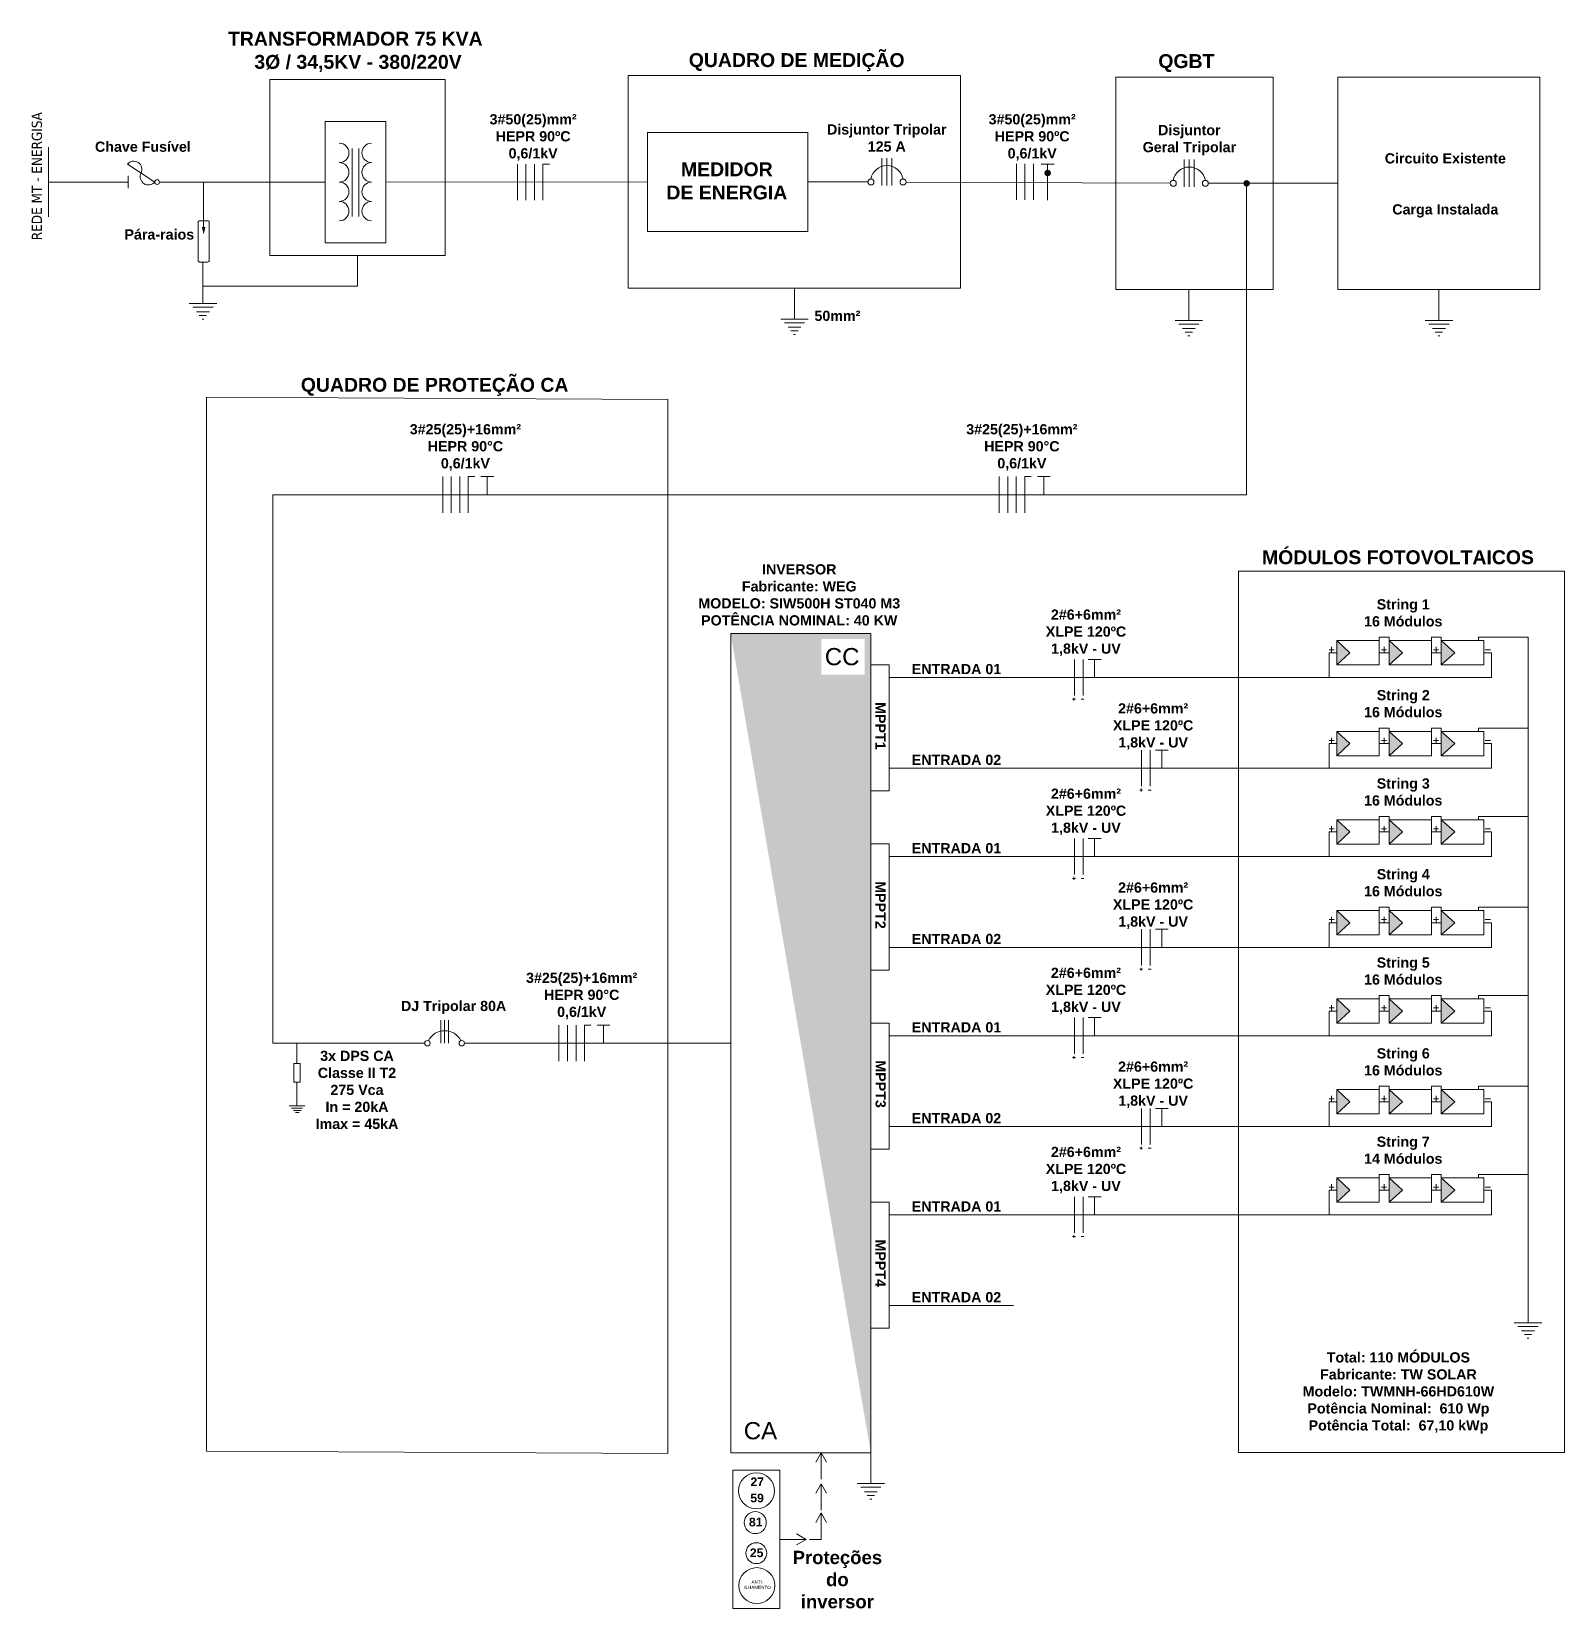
# Model space of a CAD drawing. Header units: millimetres. Extents: x 3949 to 6037, y -1956 to 1273.
# Drawn here: x 5352.8 to 5423.7, y -1956.5 to -1883.4 of the extents above; entities that cross this region are included whole.
import ezdxf

# ---------------------------------------------------------------- set-up
doc = ezdxf.new("R2010")
doc.units = ezdxf.units.MM
doc.layers.add('DESENHO', color=7, linetype='Continuous', lineweight=0)
doc.layers.add('Terxto ok', color=3, linetype='Continuous')
doc.styles.add('Annotative', font='arial.ttf')
doc.styles.add('MtXpl_Tahoma', font='tahoma.ttf')
doc.styles.add('PDF Arial', font='arial.ttf')
doc.styles.get("Standard").update_dxf_attribs({"font": 'arial.ttf'})

msp = doc.modelspace()

# ---------------------------------------------------------------- hatches: boundary and pattern name
at = {"layer": 'DESENHO', "lineweight": 0}
h = msp.add_hatch(color=256, dxfattribs=at)
h.dxf.hatch_style = 1
h.paths.add_polyline_path([(5399.814, -1889.855), (5399.814, -1890.105, 0.414214), (5399.939, -1889.98, 0.414214)])
h.paths.add_polyline_path([(5399.814, -1889.855, 0.414214), (5399.689, -1889.98, 0.414214), (5399.814, -1890.105)])
h = msp.add_hatch(color=256, dxfattribs=at)
h.dxf.hatch_style = 1
h.paths.add_polyline_path([(5409.152, -1890.458, 0.414214), (5409.027, -1890.333), (5409.027, -1890.583, 0.414214)])
h.paths.add_polyline_path([(5409.027, -1890.333, 0.414214), (5408.902, -1890.458, 0.414214), (5409.027, -1890.583)])
h = msp.add_hatch(color=256, dxfattribs=at)
h.dxf.hatch_style = 1
h.paths.add_polyline_path([(5391.626, -1911.311), (5385.137, -1911.311), (5391.626, -1949.25)])
h.paths.add_polyline_path([(5389.34, -1913.207), (5391.343, -1913.207), (5391.343, -1911.567), (5389.34, -1911.567)], flags=16)
h = msp.add_hatch(color=256, dxfattribs=at)
h.dxf.hatch_style = 1
h.paths.add_polyline_path([(5418.666, -1912.198), (5418.04, -1911.635), (5418.04, -1912.762)])
h.paths.add_polyline_path([(5416.241, -1912.198), (5415.631, -1911.635), (5415.631, -1912.762)])
h.paths.add_polyline_path([(5413.206, -1912.762), (5413.816, -1912.198), (5413.206, -1911.635)])
h = msp.add_hatch(color=256, dxfattribs=at)
h.dxf.hatch_style = 1
h.paths.add_polyline_path([(5418.666, -1916.403), (5418.04, -1915.84), (5418.04, -1916.966)])
h.paths.add_polyline_path([(5416.241, -1916.403), (5415.631, -1915.84), (5415.631, -1916.966)])
h.paths.add_polyline_path([(5413.206, -1916.966), (5413.816, -1916.403), (5413.206, -1915.84)])
h = msp.add_hatch(color=256, dxfattribs=at)
h.dxf.hatch_style = 1
h.paths.add_polyline_path([(5418.666, -1920.493), (5418.04, -1919.93), (5418.04, -1921.056)])
h.paths.add_polyline_path([(5416.241, -1920.493), (5415.631, -1919.93), (5415.631, -1921.056)])
h.paths.add_polyline_path([(5413.206, -1921.056), (5413.816, -1920.493), (5413.206, -1919.93)])
h = msp.add_hatch(color=256, dxfattribs=at)
h.dxf.hatch_style = 1
h.paths.add_polyline_path([(5418.666, -1924.698), (5418.04, -1924.134), (5418.04, -1925.261)])
h.paths.add_polyline_path([(5416.241, -1924.698), (5415.631, -1924.134), (5415.631, -1925.261)])
h.paths.add_polyline_path([(5413.206, -1925.261), (5413.816, -1924.698), (5413.206, -1924.134)])
h = msp.add_hatch(color=256, dxfattribs=at)
h.dxf.hatch_style = 1
h.paths.add_polyline_path([(5418.666, -1928.788), (5418.04, -1928.225), (5418.04, -1929.351)])
h.paths.add_polyline_path([(5416.241, -1928.788), (5415.631, -1928.225), (5415.631, -1929.351)])
h.paths.add_polyline_path([(5413.206, -1929.351), (5413.816, -1928.788), (5413.206, -1928.225)])
h = msp.add_hatch(color=256, dxfattribs=at)
h.dxf.hatch_style = 1
h.paths.add_polyline_path([(5418.666, -1932.992), (5418.04, -1932.429), (5418.04, -1933.556)])
h.paths.add_polyline_path([(5416.241, -1932.992), (5415.631, -1932.429), (5415.631, -1933.556)])
h.paths.add_polyline_path([(5413.206, -1933.556), (5413.816, -1932.992), (5413.206, -1932.429)])
h = msp.add_hatch(color=256, dxfattribs=at)
h.dxf.hatch_style = 1
h.paths.add_polyline_path([(5418.666, -1937.083), (5418.04, -1936.52), (5418.04, -1937.646)])
h.paths.add_polyline_path([(5416.241, -1937.083), (5415.631, -1936.52), (5415.631, -1937.646)])
h.paths.add_polyline_path([(5413.206, -1937.646), (5413.816, -1937.083), (5413.206, -1936.52)])

# ---------------------------------------------------------------- linework, layer by layer
for p, q in [((5353.54, -1892.01), (5353.54, -1888.785)), ((5358.462, -1890.397), (5357.195, -1889.569)), ((5375.255, -1891.232), (5375.255, -1889.563)), ((5375.65, -1891.232), (5375.65, -1889.563)), ((5376.045, -1891.232), (5376.045, -1889.563)), ((5376.44, -1889.563), (5376.737, -1889.563)), ((5376.44, -1891.232), (5376.44, -1889.563)), ((5392.141, -1890.555), (5392.141, -1889.287)), ((5392.369, -1890.555), (5392.369, -1889.287)), ((5392.598, -1890.555), (5392.598, -1889.287)), ((5398.368, -1891.227), (5398.368, -1889.558)), ((5398.763, -1891.227), (5398.763, -1889.558)), ((5399.158, -1891.227), (5399.158, -1889.558)), ((5399.814, -1889.567), (5399.518, -1889.567)), ((5399.814, -1891.236), (5399.814, -1889.567)), ((5400.111, -1889.567), (5399.814, -1889.567)), ((5406.143, -1890.618), (5406.143, -1889.351)), ((5406.371, -1890.618), (5406.371, -1889.351)), ((5406.599, -1890.618), (5406.599, -1889.351)), ((5357.227, -1890.397), (5357.227, -1890.107)), ((5357.227, -1890.397), (5357.227, -1890.688)), ((5360.727, -1892.189), (5360.727, -1890.397)), ((5371.798, -1905.711), (5371.798, -1904.042)), ((5372.194, -1905.711), (5372.194, -1904.042)), ((5372.589, -1905.711), (5372.589, -1904.042)), ((5372.984, -1905.711), (5372.984, -1904.042)), ((5373.281, -1904.042), (5372.984, -1904.042)), ((5373.864, -1904.042), (5373.568, -1904.042)), ((5373.864, -1904.877), (5373.864, -1904.042)), ((5374.161, -1904.042), (5373.864, -1904.042)), ((5397.57, -1905.711), (5397.57, -1904.042)), ((5397.965, -1905.711), (5397.965, -1904.042)), ((5398.36, -1905.711), (5398.36, -1904.042)), ((5398.755, -1905.711), (5398.755, -1904.042)), ((5399.052, -1904.042), (5398.755, -1904.042)), ((5399.636, -1904.042), (5399.339, -1904.042)), ((5399.636, -1904.877), (5399.636, -1904.042)), ((5399.932, -1904.042), (5399.636, -1904.042)), ((5419.765, -1911.479), (5419.765, -1911.479)), ((5400.969, -1914.35), (5401.098, -1914.35)), ((5401.034, -1914.286), (5401.034, -1914.414)), ((5401.365, -1914.35), (5401.493, -1914.35)), ((5419.765, -1915.683), (5419.765, -1915.683)), ((5404.08, -1918.554), (5404.209, -1918.554)), ((5404.145, -1918.49), (5404.145, -1918.619)), ((5404.476, -1918.554), (5404.604, -1918.554)), ((5419.765, -1919.774), (5419.765, -1919.774)), ((5400.969, -1922.645), (5401.098, -1922.645)), ((5401.034, -1922.581), (5401.034, -1922.709)), ((5401.365, -1922.645), (5401.493, -1922.645)), ((5419.765, -1923.978), (5419.765, -1923.978)), ((5404.08, -1926.849), (5404.209, -1926.849)), ((5404.145, -1926.785), (5404.145, -1926.913)), ((5404.476, -1926.849), (5404.604, -1926.849)), ((5419.765, -1928.068), (5419.765, -1928.068)), ((5377.184, -1931.115), (5377.184, -1929.446)), ((5377.579, -1931.115), (5377.579, -1929.446)), ((5377.974, -1931.115), (5377.974, -1929.446)), ((5378.369, -1931.115), (5378.369, -1929.446)), ((5378.666, -1929.446), (5378.369, -1929.446)), ((5379.25, -1929.446), (5378.953, -1929.446)), ((5379.25, -1930.28), (5379.25, -1929.446)), ((5379.546, -1929.446), (5379.25, -1929.446)), ((5400.969, -1930.94), (5401.098, -1930.94)), ((5401.034, -1930.875), (5401.034, -1931.004)), ((5401.365, -1930.94), (5401.493, -1930.94)), ((5419.765, -1932.273), (5419.765, -1932.273)), ((5404.08, -1935.144), (5404.209, -1935.144)), ((5404.145, -1935.08), (5404.145, -1935.208)), ((5404.476, -1935.144), (5404.604, -1935.144)), ((5419.765, -1936.363), (5419.765, -1936.363)), ((5400.969, -1939.234), (5401.098, -1939.234)), ((5401.034, -1939.17), (5401.034, -1939.299)), ((5401.365, -1939.234), (5401.493, -1939.234)), ((5389.325, -1949.25), (5389.073, -1949.687)), ((5389.325, -1950.471), (5389.325, -1949.25)), ((5389.325, -1949.25), (5389.577, -1949.687)), ((5391.626, -1950.674), (5391.626, -1949.25)), ((5389.325, -1950.68), (5389.073, -1951.116)), ((5389.325, -1951.901), (5389.325, -1950.68)), ((5389.325, -1950.68), (5389.577, -1951.116)), ((5389.325, -1952.034), (5389.073, -1952.47)), ((5389.325, -1953.255), (5389.325, -1952.034)), ((5389.325, -1952.034), (5389.577, -1952.47)), ((5387.406, -1953.255), (5387.406, -1953.255)), ((5387.406, -1953.255), (5388.627, -1953.255)), ((5388.627, -1953.255), (5388.191, -1953.003)), ((5388.627, -1953.255), (5388.191, -1953.507)), ((5389.325, -1953.255), (5388.792, -1953.255))]:
    msp.add_line(p, q, dxfattribs=at)
at = {"layer": 'DESENHO', "color": 5, "lineweight": 0}
for p, q in [((5353.54, -1890.397), (5357.227, -1890.397)), ((5358.68, -1890.397), (5366.353, -1890.397)), ((5369.161, -1890.397), (5381.284, -1890.395)), ((5391.495, -1890.395), (5388.708, -1890.393)), ((5391.495, -1890.393), (5391.388, -1890.393)), ((5405.496, -1890.458), (5393.255, -1890.402)), ((5407.256, -1890.458), (5413.26, -1890.458)), ((5409.027, -1890.458), (5409.027, -1904.877)), ((5363.936, -1904.877), (5409.027, -1904.877)), ((5363.936, -1904.877), (5363.936, -1930.28)), ((5401.057, -1914.175), (5401.057, -1912.506)), ((5401.452, -1914.175), (5401.452, -1912.506)), ((5402.287, -1912.506), (5401.694, -1912.506)), ((5401.99, -1913.341), (5401.99, -1912.506)), ((5413.206, -1912.198), (5412.845, -1912.198)), ((5412.845, -1912.198), (5412.845, -1913.341)), ((5420.372, -1912.198), (5420.011, -1912.198)), ((5420.372, -1912.198), (5420.372, -1913.341)), ((5392.48, -1913.341), (5420.372, -1913.341)), ((5404.168, -1918.38), (5404.168, -1916.711)), ((5404.563, -1918.38), (5404.563, -1916.711)), ((5405.398, -1916.711), (5404.805, -1916.711)), ((5405.101, -1917.545), (5405.101, -1916.711)), ((5413.206, -1916.403), (5412.845, -1916.403)), ((5412.845, -1916.403), (5412.845, -1917.545)), ((5420.372, -1916.403), (5420.011, -1916.403)), ((5420.372, -1916.403), (5420.372, -1917.545)), ((5392.48, -1917.545), (5420.372, -1917.545)), ((5413.206, -1920.493), (5412.845, -1920.493)), ((5412.845, -1920.493), (5412.845, -1921.635)), ((5420.372, -1920.493), (5420.011, -1920.493)), ((5420.372, -1920.493), (5420.372, -1921.635)), ((5401.057, -1922.47), (5401.057, -1920.801)), ((5401.452, -1922.47), (5401.452, -1920.801)), ((5402.287, -1920.801), (5401.694, -1920.801)), ((5401.99, -1921.635), (5401.99, -1920.801)), ((5392.48, -1921.635), (5420.372, -1921.635)), ((5413.206, -1924.698), (5412.845, -1924.698)), ((5412.845, -1924.698), (5412.845, -1925.84)), ((5420.372, -1924.698), (5420.011, -1924.698)), ((5420.372, -1924.698), (5420.372, -1925.84)), ((5404.168, -1926.674), (5404.168, -1925.005)), ((5404.563, -1926.674), (5404.563, -1925.005)), ((5405.398, -1925.005), (5404.805, -1925.005)), ((5405.101, -1925.84), (5405.101, -1925.005)), ((5392.48, -1925.84), (5420.372, -1925.84)), ((5401.057, -1930.765), (5401.057, -1929.096)), ((5401.452, -1930.765), (5401.452, -1929.096)), ((5402.287, -1929.096), (5401.694, -1929.096)), ((5401.99, -1929.93), (5401.99, -1929.096)), ((5413.206, -1928.788), (5412.845, -1928.788)), ((5412.845, -1928.788), (5412.845, -1929.93)), ((5420.372, -1928.788), (5420.011, -1928.788)), ((5420.372, -1928.788), (5420.372, -1929.93)), ((5392.48, -1929.93), (5420.372, -1929.93)), ((5363.936, -1930.28), (5370.966, -1930.28)), ((5365.05, -1931.212), (5365.05, -1930.28)), ((5372.807, -1930.28), (5385.137, -1930.28)), ((5413.206, -1932.992), (5412.845, -1932.992)), ((5412.845, -1932.992), (5412.845, -1934.135)), ((5420.372, -1932.992), (5420.011, -1932.992)), ((5420.372, -1932.992), (5420.372, -1934.135)), ((5404.168, -1934.969), (5404.168, -1933.3)), ((5404.563, -1934.969), (5404.563, -1933.3)), ((5405.398, -1933.3), (5404.805, -1933.3)), ((5405.101, -1934.135), (5405.101, -1933.3)), ((5392.48, -1934.135), (5420.372, -1934.135)), ((5401.057, -1939.06), (5401.057, -1937.391)), ((5401.452, -1939.06), (5401.452, -1937.391)), ((5402.287, -1937.391), (5401.694, -1937.391)), ((5401.99, -1938.225), (5401.99, -1937.391)), ((5413.206, -1937.083), (5412.845, -1937.083)), ((5412.845, -1937.083), (5412.845, -1938.225)), ((5420.372, -1937.083), (5420.011, -1937.083)), ((5420.372, -1937.083), (5420.372, -1938.225)), ((5392.48, -1938.225), (5420.372, -1938.225)), ((5392.48, -1942.429), (5398.235, -1942.429))]:
    msp.add_line(p, q, dxfattribs=at)
at = {"layer": 'DESENHO', "linetype": 'Continuous', "lineweight": 0}
msp.add_line((5360.727, -1892.481), (5360.727, -1892.189), dxfattribs=at)
at = {"layer": 'DESENHO', "color": 3, "linetype": 'Continuous', "lineweight": 0}
for p, q in [((5360.696, -1894.107), (5360.696, -1896.026)), ((5367.856, -1893.807), (5367.856, -1895.225)), ((5360.696, -1895.225), (5367.856, -1895.225))]:
    msp.add_line(p, q, dxfattribs=at)
at = {"layer": 'DESENHO', "color": 3, "lineweight": 0}
for p, q in [((5388.089, -1896.742), (5388.089, -1895.317)), ((5406.352, -1896.805), (5406.352, -1895.381)), ((5417.938, -1896.805), (5417.938, -1895.381)), ((5360.653, -1896.747), (5360.738, -1896.747)), ((5388.046, -1897.463), (5388.131, -1897.463)), ((5406.31, -1897.527), (5406.394, -1897.527)), ((5417.896, -1897.527), (5417.981, -1897.527)), ((5419.765, -1911.479), (5422.064, -1911.479)), ((5419.765, -1911.479), (5419.765, -1911.635)), ((5422.064, -1911.479), (5422.064, -1943.223)), ((5419.765, -1915.683), (5422.064, -1915.683)), ((5419.765, -1915.683), (5419.765, -1915.84)), ((5419.765, -1919.774), (5422.064, -1919.774)), ((5419.765, -1919.774), (5419.765, -1919.93)), ((5419.765, -1923.978), (5422.064, -1923.978)), ((5419.765, -1923.978), (5419.765, -1924.134)), ((5419.765, -1928.068), (5422.064, -1928.068)), ((5419.765, -1928.068), (5419.765, -1928.225)), ((5419.765, -1932.273), (5422.064, -1932.273)), ((5419.765, -1932.273), (5419.765, -1932.429)), ((5419.765, -1936.363), (5422.064, -1936.363)), ((5419.765, -1936.363), (5419.765, -1936.52)), ((5422.021, -1943.944), (5422.106, -1943.944)), ((5391.584, -1951.396), (5391.669, -1951.396))]:
    msp.add_line(p, q, dxfattribs=at)
at = {"layer": 'DESENHO'}
for p, q in [((5392.48, -1912.755), (5392.48, -1913.926)), ((5392.48, -1913.926), (5392.48, -1915.097)), ((5392.48, -1921.05), (5392.48, -1922.221)), ((5392.48, -1922.221), (5392.48, -1923.392)), ((5392.48, -1929.345), (5392.48, -1930.516)), ((5392.48, -1930.516), (5392.48, -1931.687)), ((5392.48, -1937.639), (5392.48, -1938.811)), ((5392.48, -1938.811), (5392.48, -1939.982))]:
    msp.add_line(p, q, dxfattribs=at)
at = {"layer": 'DESENHO', "lineweight": 0}
for points in [[(5395.782, -1895.317), (5380.395, -1895.317), (5380.395, -1885.472), (5395.782, -1885.472)], [(5402.97, -1885.535), (5410.258, -1885.535), (5410.258, -1895.381), (5402.97, -1895.381)], [(5413.26, -1885.535), (5422.616, -1885.535), (5422.616, -1895.381), (5413.26, -1895.381)], [(5363.794, -1885.651), (5371.917, -1885.651), (5371.917, -1893.807), (5363.794, -1893.807)], [(5369.161, -1893.206), (5369.161, -1887.589), (5366.353, -1887.589), (5366.353, -1893.206)], [(5388.708, -1888.108), (5381.284, -1888.108), (5381.284, -1892.682), (5388.708, -1892.682)], [(5391.626, -1911.311), (5385.137, -1911.311), (5385.137, -1949.25), (5391.626, -1949.25)], [(5415.162, -1912.762), (5413.206, -1912.762), (5413.206, -1911.635), (5415.162, -1911.635)], [(5417.586, -1912.762), (5415.631, -1912.762), (5415.631, -1911.635), (5417.586, -1911.635)], [(5420.011, -1912.762), (5418.04, -1912.762), (5418.04, -1911.635), (5420.011, -1911.635)], [(5391.626, -1912.755), (5392.48, -1912.755), (5392.48, -1918.596), (5391.626, -1918.596)], [(5415.162, -1916.966), (5413.206, -1916.966), (5413.206, -1915.84), (5415.162, -1915.84)], [(5417.586, -1916.966), (5415.631, -1916.966), (5415.631, -1915.84), (5417.586, -1915.84)], [(5420.011, -1916.966), (5418.04, -1916.966), (5418.04, -1915.84), (5420.011, -1915.84)], [(5415.162, -1921.056), (5413.206, -1921.056), (5413.206, -1919.93), (5415.162, -1919.93)], [(5417.586, -1921.056), (5415.631, -1921.056), (5415.631, -1919.93), (5417.586, -1919.93)], [(5420.011, -1921.056), (5418.04, -1921.056), (5418.04, -1919.93), (5420.011, -1919.93)], [(5391.626, -1921.05), (5392.48, -1921.05), (5392.48, -1926.89), (5391.626, -1926.89)], [(5415.162, -1925.261), (5413.206, -1925.261), (5413.206, -1924.134), (5415.162, -1924.134)], [(5417.586, -1925.261), (5415.631, -1925.261), (5415.631, -1924.134), (5417.586, -1924.134)], [(5420.011, -1925.261), (5418.04, -1925.261), (5418.04, -1924.134), (5420.011, -1924.134)], [(5415.162, -1929.351), (5413.206, -1929.351), (5413.206, -1928.225), (5415.162, -1928.225)], [(5417.586, -1929.351), (5415.631, -1929.351), (5415.631, -1928.225), (5417.586, -1928.225)], [(5420.011, -1929.351), (5418.04, -1929.351), (5418.04, -1928.225), (5420.011, -1928.225)], [(5391.626, -1929.345), (5392.48, -1929.345), (5392.48, -1935.185), (5391.626, -1935.185)], [(5365.199, -1931.212), (5365.199, -1932.082), (5364.902, -1932.082), (5364.902, -1931.212)], [(5415.162, -1933.556), (5413.206, -1933.556), (5413.206, -1932.429), (5415.162, -1932.429)], [(5417.586, -1933.556), (5415.631, -1933.556), (5415.631, -1932.429), (5417.586, -1932.429)], [(5420.011, -1933.556), (5418.04, -1933.556), (5418.04, -1932.429), (5420.011, -1932.429)], [(5415.162, -1937.646), (5413.206, -1937.646), (5413.206, -1936.52), (5415.162, -1936.52)], [(5417.586, -1937.646), (5415.631, -1937.646), (5415.631, -1936.52), (5417.586, -1936.52)], [(5420.011, -1937.646), (5418.04, -1937.646), (5418.04, -1936.52), (5420.011, -1936.52)], [(5391.626, -1937.639), (5392.48, -1937.639), (5392.48, -1943.48), (5391.626, -1943.48)], [(5387.406, -1950.048), (5385.237, -1950.048), (5385.237, -1956.455), (5387.406, -1956.455)]]:
    msp.add_lwpolyline(points, close=True, dxfattribs=at)
for points in [[(5367.605, -1888.839), (5367.605, -1891.998)], [(5367.909, -1888.839), (5367.909, -1891.998)], [(5413.206, -1912.762), (5413.816, -1912.198), (5413.206, -1911.635)], [(5415.631, -1912.762), (5416.241, -1912.198), (5415.631, -1911.635)], [(5418.04, -1912.762), (5418.666, -1912.198), (5418.04, -1911.635)], [(5412.847, -1912.058), (5413.087, -1912.058)], [(5412.967, -1911.926), (5412.967, -1912.189)], [(5415.271, -1912.058), (5415.512, -1912.058)], [(5415.392, -1911.926), (5415.392, -1912.189)], [(5417.68, -1912.058), (5417.921, -1912.058)], [(5417.801, -1911.926), (5417.801, -1912.189)], [(5420.084, -1912.058), (5420.324, -1912.058)], [(5412.967, -1916.131), (5412.967, -1916.393)], [(5413.206, -1916.966), (5413.816, -1916.403), (5413.206, -1915.84)], [(5415.392, -1916.131), (5415.392, -1916.393)], [(5415.631, -1916.966), (5416.241, -1916.403), (5415.631, -1915.84)], [(5417.801, -1916.131), (5417.801, -1916.393)], [(5418.04, -1916.966), (5418.666, -1916.403), (5418.04, -1915.84)], [(5412.847, -1916.262), (5413.087, -1916.262)], [(5415.271, -1916.262), (5415.512, -1916.262)], [(5417.68, -1916.262), (5417.921, -1916.262)], [(5420.084, -1916.262), (5420.324, -1916.262)], [(5412.847, -1920.352), (5413.087, -1920.352)], [(5412.967, -1920.221), (5412.967, -1920.484)], [(5413.206, -1921.056), (5413.816, -1920.493), (5413.206, -1919.93)], [(5415.271, -1920.352), (5415.512, -1920.352)], [(5415.392, -1920.221), (5415.392, -1920.484)], [(5415.631, -1921.056), (5416.241, -1920.493), (5415.631, -1919.93)], [(5417.68, -1920.352), (5417.921, -1920.352)], [(5417.801, -1920.221), (5417.801, -1920.484)], [(5418.04, -1921.056), (5418.666, -1920.493), (5418.04, -1919.93)], [(5420.084, -1920.352), (5420.324, -1920.352)], [(5413.206, -1925.261), (5413.816, -1924.698), (5413.206, -1924.134)], [(5415.631, -1925.261), (5416.241, -1924.698), (5415.631, -1924.134)], [(5418.04, -1925.261), (5418.666, -1924.698), (5418.04, -1924.134)], [(5412.847, -1924.557), (5413.087, -1924.557)], [(5412.967, -1924.425), (5412.967, -1924.688)], [(5415.271, -1924.557), (5415.512, -1924.557)], [(5415.392, -1924.425), (5415.392, -1924.688)], [(5417.68, -1924.557), (5417.921, -1924.557)], [(5417.801, -1924.425), (5417.801, -1924.688)], [(5420.084, -1924.557), (5420.324, -1924.557)], [(5412.847, -1928.647), (5413.087, -1928.647)], [(5412.967, -1928.516), (5412.967, -1928.779)], [(5413.206, -1929.351), (5413.816, -1928.788), (5413.206, -1928.225)], [(5415.271, -1928.647), (5415.512, -1928.647)], [(5415.392, -1928.516), (5415.392, -1928.779)], [(5415.631, -1929.351), (5416.241, -1928.788), (5415.631, -1928.225)], [(5417.68, -1928.647), (5417.921, -1928.647)], [(5417.801, -1928.516), (5417.801, -1928.779)], [(5418.04, -1929.351), (5418.666, -1928.788), (5418.04, -1928.225)], [(5420.084, -1928.647), (5420.324, -1928.647)], [(5412.847, -1932.852), (5413.087, -1932.852)], [(5412.967, -1932.72), (5412.967, -1932.983)], [(5413.206, -1933.556), (5413.816, -1932.992), (5413.206, -1932.429)], [(5415.271, -1932.852), (5415.512, -1932.852)], [(5415.392, -1932.72), (5415.392, -1932.983)], [(5415.631, -1933.556), (5416.241, -1932.992), (5415.631, -1932.429)], [(5417.68, -1932.852), (5417.921, -1932.852)], [(5417.801, -1932.72), (5417.801, -1932.983)], [(5418.04, -1933.556), (5418.666, -1932.992), (5418.04, -1932.429)], [(5420.084, -1932.852), (5420.324, -1932.852)], [(5413.206, -1937.646), (5413.816, -1937.083), (5413.206, -1936.52)], [(5415.631, -1937.646), (5416.241, -1937.083), (5415.631, -1936.52)], [(5418.04, -1937.646), (5418.666, -1937.083), (5418.04, -1936.52)], [(5412.847, -1936.942), (5413.087, -1936.942)], [(5412.967, -1936.811), (5412.967, -1937.073)], [(5415.271, -1936.942), (5415.512, -1936.942)], [(5415.392, -1936.811), (5415.392, -1937.073)], [(5417.68, -1936.942), (5417.921, -1936.942)], [(5417.801, -1936.811), (5417.801, -1937.073)], [(5420.084, -1936.942), (5420.324, -1936.942)], [(5392.263, -1950.674), (5390.989, -1950.674)], [(5391.159, -1950.844), (5391.626, -1950.844), (5392.093, -1950.844)], [(5391.329, -1951.056), (5391.626, -1951.056), (5391.923, -1951.056)], [(5391.456, -1951.226), (5391.626, -1951.226), (5391.796, -1951.226)]]:
    msp.add_lwpolyline(points, dxfattribs=at)
msp.add_lwpolyline([(5360.542, -1894.105, -0.414214), (5360.472, -1894.035), (5360.472, -1892.259, -0.414214), (5360.542, -1892.189), (5360.912, -1892.189, -0.414214), (5360.982, -1892.259), (5360.982, -1894.035, -0.414214), (5360.912, -1894.105)], format="xyb", close=True, dxfattribs=at)
msp.add_lwpolyline([(5360.727, -1892.481, 0.167, 0, 0), (5360.727, -1892.828, 0, 0, 0)], format="xyseb", dxfattribs=at)
at = {"layer": 'DESENHO', "color": 3, "lineweight": 0}
for points in [[(5361.332, -1896.026), (5360.059, -1896.026)], [(5360.229, -1896.195), (5360.696, -1896.195), (5361.163, -1896.195)], [(5360.399, -1896.408), (5360.696, -1896.408), (5360.993, -1896.408)], [(5360.526, -1896.577), (5360.696, -1896.577), (5360.865, -1896.577)], [(5388.725, -1896.742), (5387.452, -1896.742)], [(5387.622, -1896.911), (5388.089, -1896.911), (5388.555, -1896.911)], [(5387.791, -1897.124), (5388.089, -1897.124), (5388.386, -1897.124)], [(5406.989, -1896.805), (5405.715, -1896.805)], [(5405.885, -1896.975), (5406.352, -1896.975), (5406.819, -1896.975)], [(5406.055, -1897.187), (5406.352, -1897.187), (5406.649, -1897.187)], [(5418.575, -1896.805), (5417.302, -1896.805)], [(5417.471, -1896.975), (5417.938, -1896.975), (5418.405, -1896.975)], [(5417.641, -1897.187), (5417.938, -1897.187), (5418.235, -1897.187)], [(5387.919, -1897.293), (5388.089, -1897.293), (5388.258, -1897.293)], [(5406.182, -1897.357), (5406.352, -1897.357), (5406.522, -1897.357)], [(5417.769, -1897.357), (5417.938, -1897.357), (5418.108, -1897.357)], [(5415.631, -1911.635), (5415.631, -1911.479), (5415.162, -1911.479), (5415.162, -1911.635)], [(5418.04, -1911.635), (5418.04, -1911.479), (5417.586, -1911.479), (5417.586, -1911.635)], [(5415.631, -1915.84), (5415.631, -1915.683), (5415.162, -1915.683), (5415.162, -1915.84)], [(5418.04, -1915.84), (5418.04, -1915.683), (5417.586, -1915.683), (5417.586, -1915.84)], [(5415.631, -1919.93), (5415.631, -1919.774), (5415.162, -1919.774), (5415.162, -1919.93)], [(5418.04, -1919.93), (5418.04, -1919.774), (5417.586, -1919.774), (5417.586, -1919.93)], [(5415.631, -1924.134), (5415.631, -1923.978), (5415.162, -1923.978), (5415.162, -1924.134)], [(5418.04, -1924.134), (5418.04, -1923.978), (5417.586, -1923.978), (5417.586, -1924.134)], [(5415.631, -1928.225), (5415.631, -1928.068), (5415.162, -1928.068), (5415.162, -1928.225)], [(5418.04, -1928.225), (5418.04, -1928.068), (5417.586, -1928.068), (5417.586, -1928.225)], [(5365.05, -1932.082), (5365.05, -1933.184)], [(5415.631, -1932.429), (5415.631, -1932.273), (5415.162, -1932.273), (5415.162, -1932.429)], [(5418.04, -1932.429), (5418.04, -1932.273), (5417.586, -1932.273), (5417.586, -1932.429)], [(5364.694, -1933.184), (5365.407, -1933.184)], [(5365.312, -1933.28), (5365.05, -1933.28), (5364.789, -1933.28)], [(5365.24, -1933.398), (5365.05, -1933.398), (5364.884, -1933.398)], [(5365.145, -1933.493), (5365.05, -1933.493), (5364.979, -1933.493)], [(5415.631, -1936.52), (5415.631, -1936.363), (5415.162, -1936.363), (5415.162, -1936.52)], [(5418.04, -1936.52), (5418.04, -1936.363), (5417.586, -1936.363), (5417.586, -1936.52)], [(5422.7, -1943.223), (5421.427, -1943.223)], [(5421.597, -1943.392), (5422.064, -1943.392), (5422.53, -1943.392)], [(5421.766, -1943.605), (5422.064, -1943.605), (5422.361, -1943.605)], [(5421.894, -1943.774), (5422.064, -1943.774), (5422.233, -1943.774)]]:
    msp.add_lwpolyline(points, dxfattribs=at)
at = {"layer": 'DESENHO'}
for points in [[(5360.864, -1900.362), (5382.222, -1900.469), (5382.222, -1949.28), (5360.864, -1949.172)], [(5408.648, -1908.411), (5423.749, -1908.411), (5423.749, -1949.226), (5408.648, -1949.226)]]:
    msp.add_lwpolyline(points, close=True, dxfattribs=at)
at = {"layer": 'DESENHO', "color": 5, "lineweight": 0}
for points in [[(5415.162, -1912.198), (5415.631, -1912.198)], [(5417.586, -1912.198), (5418.04, -1912.198)], [(5415.162, -1916.403), (5415.631, -1916.403)], [(5417.586, -1916.403), (5418.04, -1916.403)], [(5415.162, -1920.493), (5415.631, -1920.493)], [(5417.586, -1920.493), (5418.04, -1920.493)], [(5415.162, -1924.698), (5415.631, -1924.698)], [(5417.586, -1924.698), (5418.04, -1924.698)], [(5415.162, -1928.788), (5415.631, -1928.788)], [(5417.586, -1928.788), (5418.04, -1928.788)], [(5415.162, -1932.992), (5415.631, -1932.992)], [(5417.586, -1932.992), (5418.04, -1932.992)], [(5415.162, -1937.083), (5415.631, -1937.083)], [(5417.586, -1937.083), (5418.04, -1937.083)]]:
    msp.add_lwpolyline(points, dxfattribs=at)
at = {"layer": 'DESENHO', "color": 7, "lineweight": 0}
for points in [[(5371.705, -1929.21), (5371.705, -1930.281)], [(5371.886, -1929.21), (5371.886, -1930.281)], [(5372.067, -1929.21), (5372.067, -1930.281)]]:
    msp.add_lwpolyline(points, dxfattribs=at)
for centre in [(5399.814, -1889.98), (5371.091, -1930.28), (5372.682, -1930.28)]:
    msp.add_circle(centre, 0.125, dxfattribs=at)
at = {"layer": 'DESENHO', "lineweight": 0}
for centre, radius in [((5358.571, -1890.397), 0.109), ((5391.632, -1890.395), 0.137), ((5393.118, -1890.395), 0.137), ((5405.633, -1890.458), 0.137), ((5407.119, -1890.458), 0.137), ((5409.027, -1890.458), 0.125), ((5386.328, -1951.005), 0.833), ((5386.275, -1952.478), 0.51), ((5386.322, -1953.893), 0.484), ((5386.346, -1955.396), 0.83)]:
    msp.add_circle(centre, radius, dxfattribs=at)
for centre, radius, start, end in [((5367.008, -1889.05), 0.449, 270, 90), ((5368.506, -1889.05), 0.449, 90, 270), ((5357.487, -1889.813), 0.381, 333.55973, 140.07812), ((5367.008, -1889.948), 0.449, 270, 90), ((5368.506, -1889.948), 0.449, 90, 270), ((5392.369, -1890.402), 0.763, 10.93582, 169.09877), ((5406.371, -1890.466), 0.763, 10.93582, 169.09877), ((5358.17, -1890.153), 0.381, 153.55973, 320.07812), ((5367.008, -1890.847), 0.449, 270, 90), ((5368.506, -1890.847), 0.449, 90, 270), ((5367.008, -1891.745), 0.449, 270, 90), ((5368.506, -1891.745), 0.449, 90, 270)]:
    msp.add_arc(centre, radius, start, end, dxfattribs=at)
at = {"layer": 'DESENHO', "color": 7, "lineweight": 0}
msp.add_arc((5371.886, -1930.553), 0.852, 28.32219, 151.67781, dxfattribs=at)

# ---------------------------------------------------------------- texts
at = {"layer": 'DESENHO', "lineweight": 0, "style": 'MtXpl_Tahoma'}
msp.add_text('REDE MT - ENERGISA ', height=0.47332, rotation=90, dxfattribs=at).set_placement((5353.238, -1893.092))
at = {"layer": 'DESENHO', "lineweight": 0, "style": 'PDF Arial'}
for s, insert, char_height, width, attachment_point in [('\\pxqc;{\\fArial|b1|i0|c0|p34;TRANSFORMADOR 75 KVA  3%%C / 34,5KV - 380/220V}', (5374.564, -1885.3), 0.64396, 13.37645, 9), ('\\pxqc;{\\fArial|b1|i0|c0|p34;3#50(25)mm²\\PHEPR 90ºC\\P0,6/1kV}', (5371.757, -1887.256), 0.47231, 8.45795, 1), ('\\pxqc;{\\fArial|b1|i0|c0|p34;Disjuntor Tripolar\\P125 A}', (5395.188, -1888.992), 0.47231, 5.64774, 9), ('\\pxqc;{\\fArial|b1|i0|c0|p34;3#50(25)mm²\\PHEPR 90ºC\\P0,6/1kV}', (5394.87, -1887.256), 0.47231, 8.45795, 1), ('\\pxqc;{\\fArial|b1|i0|c0|p34;Disjuntor \\PGeral Tripolar}', (5409.315, -1889.158), 0.47231, 5.87072, 9), ('\\pxqc;{\\fArial|b1|i0|c0|p34;Circuito Existente\\P\\P\\PCarga Instalada }', (5418.232, -1890.555), 0.4723, 9.94411, 5), ('\\pxqc;{\\fArial|b1|i0|c0|p34;MEDIDOR DE ENERGIA}', (5387.821, -1891.212), 0.64396, 5.72787, 9), ('{\\fArial|b1|i0|c0|p34;MÓDULOS FOTOVOLTAICOS}', (5409.743, -1908.105), 0.64396, 13.89124, 7), ('\\pxqc;{\\fArial|b1|i0|c0|p34;String 1\\P16 Módulos}', (5418.778, -1910.984), 0.47231, 4.98963, 9), ('\\pxqc;{\\fArial|b1|i0|c0|p34;String 2\\P16 Módulos}', (5418.778, -1915.189), 0.47231, 4.98963, 9), ('\\pxqc;{\\fArial|b1|i0|c0|p34;String 3\\P16 Módulos}', (5418.778, -1919.279), 0.47231, 4.98963, 9), ('\\pxqc;{\\fArial|b1|i0|c0|p34;String 4\\P16 Módulos}', (5418.778, -1923.483), 0.47231, 4.98963, 9), ('\\pxqc;{\\fArial|b1|i0|c0|p34;String 5\\P16 Módulos}', (5418.778, -1927.574), 0.47231, 4.98963, 9), ('\\pxqc;{\\fArial|b1|i0|c0|p34;DJ Tripolar 80A}', (5375.32, -1928.933), 0.47231, 6.03391, 9), ('\\pxqc;{\\fArial|b1|i0|c0|p34;3x DPS CA\\PClasse II T2\\P275 Vca\\PIn = 20kA\\PImax = 45kA}', (5370.323, -1934.257), 0.47231, 4.98963, 9), ('\\pxqc;{\\fArial|b1|i0|c0|p34;String 6\\P16 Módulos}', (5418.778, -1931.778), 0.47231, 4.98963, 9), ('\\pxqc;{\\fArial|b1|i0|c0|p34;String 7\\P14 Módulos}', (5418.778, -1935.869), 0.47231, 4.98963, 9)]:
    msp.add_mtext(s, dxfattribs=dict(at, insert=insert, char_height=char_height, width=width, attachment_point=attachment_point))
at = {"layer": 'DESENHO', "lineweight": 0, "attachment_point": 9}
for s, width, gutter_width, heights, insert, char_height, style in [('\\pxql;{\\fArial|b1|i0|c0|p34;QUADRO DE MEDIÇÃO}', 10.63251, 18.41, [2.533], (5393.827, -1885.267), 0.64396, 'PDF Arial'), ('\\pxql;{\\fArial|b1|i0|c0|p34;QGBT}', 6.70525, 12.5, [1.691], (5411.645, -1885.304), 0.64396, 'PDF Arial'), ('{\\fArial|b1|i0|c0|p34;QUADRO DE PROTEÇÃO CA}', 14.79742, 3.948, [2.702], (5377.621, -1900.304), 0.64396, 'PDF Arial'), ('\\pxqc;{\\fArial|b1|i0|c0|p34;3#25(25)+16mm²\\PHEPR 90°C\\P0,6/1kV}', 5.84228, 12.5, [2.858], (5375.771, -1903.764), 0.47231, 'PDF Arial'), ('\\pxqc;{\\fArial|b1|i0|c0|p34;3#25(25)+16mm²\\PHEPR 90°C\\P0,6/1kV}', 5.84228, 12.5, [2.858], (5401.542, -1903.764), 0.47231, 'PDF Arial'), ('\\pxqc;{\\fArial|b1|i0|c0|p34;INVERSOR\\PFabricante: WEG\\PMODELO: SIW500H ST040 M3\\PPOTÊNCIA NOMINAL: 40 KW}', 16.39073, 12.5, [5.762], (5396.506, -1910.939), 0.47231, 'Annotative'), ('\\pxqc;{\\fArial|b1|i0|c0|p34;2#6+6mm²\\PXLPE 120ºC\\P1,8kV - UV}', 6.73784, 12.5, [3.186], (5404.958, -1912.347), 0.47231, 'PDF Arial'), ('\\pxqc;{\\fArial|b1|i0|c0|p34;ENTRADA 01}', 6.73784, 12.5, [3.186], (5398.962, -1913.195), 0.47231, 'PDF Arial'), ('\\pxqc;{\\fArial|b1|i0|c0|p34;2#6+6mm²\\PXLPE 120ºC\\P1,8kV - UV}', 6.73784, 12.5, [3.186], (5408.069, -1916.69), 0.47231, 'PDF Arial'), ('\\pxqc;{\\fArial|b1|i0|c0|p34;ENTRADA 02}', 6.73784, 12.5, [3.186], (5398.962, -1917.4), 0.47231, 'PDF Arial'), ('\\pxqc;{\\fArial|b1|i0|c0|p34;2#6+6mm²\\PXLPE 120ºC\\P1,8kV - UV}', 6.73784, 12.5, [3.186], (5404.958, -1920.641), 0.47231, 'PDF Arial'), ('\\pxqc;{\\fArial|b1|i0|c0|p34;ENTRADA 01}', 6.73784, 12.5, [3.186], (5398.962, -1921.49), 0.47231, 'PDF Arial'), ('\\pxqc;{\\fArial|b1|i0|c0|p34;2#6+6mm²\\PXLPE 120ºC\\P1,8kV - UV}', 6.73784, 12.5, [3.186], (5408.069, -1924.985), 0.47231, 'PDF Arial'), ('\\pxqc;{\\fArial|b1|i0|c0|p34;ENTRADA 02}', 6.73784, 12.5, [3.186], (5398.962, -1925.694), 0.47231, 'PDF Arial'), ('\\pxqc;{\\fArial|b1|i0|c0|p34;3#25(25)+16mm²\\PHEPR 90°C\\P0,6/1kV}', 5.84228, 12.5, [2.858], (5381.156, -1929.167), 0.47231, 'PDF Arial'), ('\\pxqc;{\\fArial|b1|i0|c0|p34;2#6+6mm²\\PXLPE 120ºC\\P1,8kV - UV}', 6.73784, 12.5, [3.186], (5404.958, -1928.936), 0.47231, 'PDF Arial'), ('\\pxqc;{\\fArial|b1|i0|c0|p34;ENTRADA 01}', 6.73784, 12.5, [3.186], (5398.962, -1929.785), 0.47231, 'PDF Arial'), ('\\pxqc;{\\fArial|b1|i0|c0|p34;2#6+6mm²\\PXLPE 120ºC\\P1,8kV - UV}', 6.73784, 12.5, [3.186], (5408.069, -1933.28), 0.47231, 'PDF Arial'), ('\\pxqc;{\\fArial|b1|i0|c0|p34;ENTRADA 02}', 6.73784, 12.5, [3.186], (5398.962, -1933.989), 0.47231, 'PDF Arial'), ('\\pxqc;{\\fArial|b1|i0|c0|p34;2#6+6mm²\\PXLPE 120ºC\\P1,8kV - UV}', 6.73784, 12.5, [3.186], (5404.958, -1937.231), 0.47231, 'PDF Arial'), ('\\pxqc;{\\fArial|b1|i0|c0|p34;ENTRADA 01}', 6.73784, 12.5, [3.186], (5398.962, -1938.08), 0.47231, 'PDF Arial'), ('\\pxqc;{\\fArial|b1|i0|c0|p34;ENTRADA 02}', 6.73784, 12.5, [3.186], (5398.962, -1942.284), 0.47231, 'PDF Arial'), ('\\pxqc;{\\fArial|b1|i0|c0|p34;Proteções \\Pdo inversor}', 1.56579, 12.5, [0], (5390.859, -1956.456), 0.614, 'PDF Arial')]:
    msp.add_mtext_dynamic_manual_height_columns(s, width=width, gutter_width=gutter_width, heights=heights, dxfattribs=dict(at, insert=insert, char_height=char_height, style=style))
at = {"layer": 'DESENHO', "lineweight": 0, "char_height": 0.47231, "style": 'PDF Arial'}
for s, insert, width, attachment_point, line_spacing_factor in [('{\\fArial|b1|i0|c0|p34;Chave Fusível }', (5357.913, -1888.525), 5.33809, 2, 0.874028), ('\\pxqc;{\\fArial|b1|i0|c0|p34;Pára-raios} ', (5360.592, -1892.587), 3.8346, 3, 0.894394)]:
    msp.add_mtext(s, dxfattribs=dict(at, insert=insert, width=width, attachment_point=attachment_point, line_spacing_factor=line_spacing_factor))
at = {"layer": 'DESENHO', "color": 3, "lineweight": 0, "insert": (5393.095, -1896.837), "char_height": 0.47231, "width": 6.03391, "attachment_point": 9, "style": 'PDF Arial'}
msp.add_mtext('\\pxqc;{\\fArial|b1|i0|c0|p34;50mm²}', dxfattribs=at)
at = {"layer": 'DESENHO', "lineweight": 0, "char_height": 0.7958, "attachment_point": 9, "style": 'PDF Arial'}
for s, insert in [('CC', (5391.1, -1912.786)), ('CA', (5387.286, -1948.632))]:
    msp.add_mtext(s, dxfattribs=dict(at, insert=insert))
at = {"layer": 'DESENHO', "lineweight": 0, "char_height": 0.47231, "attachment_point": 9, "rotation": 270, "style": 'PDF Arial'}
for s, insert in [('\\pxi4.60266;{\\fArial|b1|i0|c0|p34;MPPT1}', (5391.836, -1916.683)), ('\\pxi4.60266;{\\fArial|b1|i0|c0|p34;MPPT2}', (5391.836, -1924.978)), ('\\pxi4.60266;{\\fArial|b1|i0|c0|p34;MPPT3}', (5391.836, -1933.272)), ('\\pxi4.60266;{\\fArial|b1|i0|c0|p34;MPPT4}', (5391.836, -1941.567))]:
    msp.add_mtext_dynamic_manual_height_columns(s, width=5.13617, gutter_width=27.451, heights=[1.382], dxfattribs=dict(at, insert=insert))
at = {"layer": 'DESENHO', "lineweight": 0, "char_height": 0.40346, "attachment_point": 3}
for s, width, heights, insert in [('\\pxql;{\\fArial|b1|i0|c0|p34;27}', 3.9314, [0.102], (5389.983, -1950.388)), ('\\pxql;{\\fArial|b1|i0|c0|p34;59}', 3.9314, [0.102], (5389.976, -1951.139)), ('\\pxql;{\\fArial|b1|i0|c0|p34;81}', 3.9314, [0.102], (5389.913, -1952.253)), ('\\pxql;{\\fArial|b1|i0|c0|p34;25}', 3.9314, [0.102], (5389.955, -1953.676)), ('\\pxqc;{\\H0.375x;ANTI-\\PILHAMENTO}', 1.94381, [0.999], (5387.348, -1955.155))]:
    msp.add_mtext_dynamic_manual_height_columns(s, width=width, gutter_width=12.5, heights=heights, dxfattribs=dict(at, insert=insert))
at = {"layer": 'Terxto ok', "color": 0, "lineweight": 0, "insert": (5422.07, -1948.356, 330.515), "char_height": 0.47231, "width": 12.02187, "attachment_point": 9, "style": 'Annotative'}
msp.add_mtext('\\pxqc,t12;{\\fArial|b1|i0|c0|p34;Total: 110 MÓDULOS \\P\\ptz;Fabricante: TW SOLAR\\PModelo: TWMNH-66HD610W\\PPotência Nominal:  610 Wp\\PPotência Total:  67,10 kWp}', dxfattribs=at)

doc.saveas('drawing.dxf')
